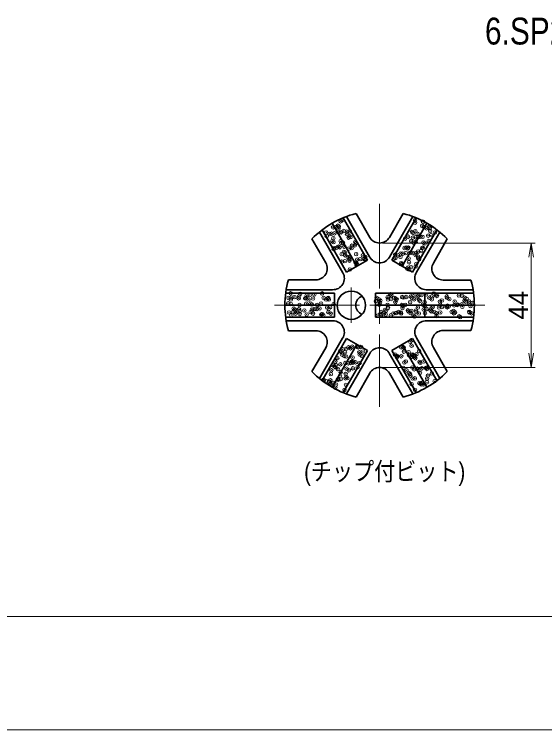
# Model space of a CAD drawing. Units: millimetres at full size, sheet at 1:2.5; details may follow other scales. Extents: x 1766 to 3446, y 896 to 2099.
# Drawn here: x 2539.1 to 2726.6, y 910.8 to 1163.7 of the extents above; entities that cross this region are included whole.
import ezdxf
from ezdxf.enums import TextEntityAlignment as Align

# ---------------------------------------------------------------- set-up
doc = ezdxf.new("R2010")
doc.units = ezdxf.units.MM
doc.header["$LTSCALE"] = 2.5
doc.header["$PDMODE"] = 32
doc.header["$PDSIZE"] = 1.25
doc.linetypes.add('CHAIN', pattern=[18.5, 12, -1.5, 3.5, -1.5])
for name, color, linetype, lineweight in [('1外形線', 7, 'Continuous', 35), ('2細い実線', 3, 'Continuous', 20), ('4中心線', 1, 'CHAIN', 15), ('6寸法線', 4, 'Continuous', 13), ('7 枠・タイトル', 7, 'Continuous', 13), ('DEFPOINTS_8', 7, 'Continuous', 13)]:
    doc.layers.add(name, color=color, linetype=linetype, lineweight=lineweight)
doc.layers.add('9文字', color=7, linetype='Continuous')
doc.styles.add('ＭＳ Ｐゴシック', font='')
doc.styles.get('ＭＳ Ｐゴシック').set_extended_font_data('MS PGothic')

# ---------------------------------------------------------------- blocks, each defined once
blk = doc.blocks.new('open_arrow')
at = {"color": 0, "linetype": 'Continuous', "lineweight": -2}
blk.add_lwpolyline([(7.5, 1.25), (0, 0), (7.5, -1.25)], dxfattribs=at)

msp = doc.modelspace()

# ---------------------------------------------------------------- linework, layer by layer
at = {"layer": '1外形線'}
for p, q in [((2659.924, 1093.284), (2664.8, 1084.838)), ((2676.604, 1093.284), (2671.728, 1084.838)), ((2655.33, 1091.741), (2663.945, 1076.82)), ((2656.505, 1092.207), (2664.708, 1077.999)), ((2680.024, 1092.207), (2671.73, 1077.841)), ((2681.198, 1091.741), (2672.584, 1076.82)), ((2651.514, 1089.85), (2660.264, 1074.695)), ((2685.014, 1089.85), (2676.264, 1074.695)), ((2646.979, 1086.707), (2655.273, 1072.341)), ((2647.969, 1087.491), (2656.584, 1072.57)), ((2688.56, 1087.491), (2679.945, 1072.57)), ((2689.55, 1086.707), (2681.347, 1072.499)), ((2644.336, 1084.284), (2649.212, 1075.838)), ((2692.193, 1084.284), (2687.27, 1075.757)), ((2656.584, 1072.57), (2663.945, 1076.82)), ((2672.584, 1076.82), (2679.945, 1072.57)), ((2635.996, 1069.838), (2645.748, 1069.838)), ((2700.555, 1069.757), (2690.734, 1069.757)), ((2635.035, 1065.088), (2652.264, 1065.088)), ((2635.219, 1066.338), (2651.625, 1066.338)), ((2652.264, 1056.588), (2652.264, 1065.088)), ((2666.764, 1065.088), (2666.764, 1056.588)), ((2701.494, 1065.088), (2666.764, 1065.088)), ((2684.264, 1065.088), (2684.264, 1056.588)), ((2701.31, 1066.338), (2684.721, 1066.338)), ((2634.764, 1060.838), (2652.264, 1060.838)), ((2684.264, 1060.838), (2666.764, 1060.838)), ((2701.764, 1060.838), (2684.264, 1060.838)), ((2635.035, 1056.588), (2652.264, 1056.588)), ((2635.219, 1055.338), (2651.808, 1055.338)), ((2701.494, 1056.588), (2666.764, 1056.588)), ((2701.31, 1055.338), (2684.904, 1055.338)), ((2635.996, 1051.838), (2645.748, 1051.838)), ((2700.555, 1051.92), (2690.734, 1051.92)), ((2646.979, 1034.97), (2655.181, 1049.178)), ((2647.969, 1034.186), (2656.584, 1049.107)), ((2663.945, 1044.857), (2656.584, 1049.107)), ((2679.945, 1049.107), (2672.584, 1044.857)), ((2688.56, 1034.186), (2679.945, 1049.107)), ((2689.55, 1034.97), (2681.256, 1049.336)), ((2644.336, 1037.393), (2649.212, 1045.838)), ((2651.514, 1031.827), (2660.264, 1046.982)), ((2655.33, 1029.936), (2663.945, 1044.857)), ((2681.198, 1029.936), (2672.584, 1044.857)), ((2685.014, 1031.827), (2676.264, 1046.982)), ((2692.193, 1037.393), (2687.27, 1045.92)), ((2656.505, 1029.47), (2664.799, 1043.836)), ((2680.024, 1029.47), (2671.821, 1043.678)), ((2659.924, 1028.393), (2664.8, 1036.838)), ((2676.604, 1028.393), (2671.728, 1036.838))]:
    msp.add_line(p, q, dxfattribs=at)
msp.add_circle((2658.264, 1060.838), 5, dxfattribs=at)
for centre, radius, start, end in [((2668.264, 1060.838), 33.5, 104.41559, 135.58429), ((2668.264, 1060.838), 33.5, 44.41571, 75.58441), ((2668.264, 1086.838), 4, 210, 330), ((2668.262, 1079.843), 4.004, 207.41659, 330), ((2645.748, 1073.838), 4, 270, 30), ((2690.734, 1073.757), 4, 150, 270), ((2684.721, 1070.343), 4.004, 147.41659, 270), ((2651.805, 1070.338), 4.004, 267.41659, 30), ((2668.264, 1060.838), 33.5, 164.41554, 195.58423), ((2668.264, 1060.838), 33.5, 344.56055, 15.43968), ((2663.264, 1060.838), 3.447, 110.16589, 249.83411), ((2651.808, 1051.334), 4.004, 327.41659, 90), ((2684.724, 1051.338), 4.004, 87.41659, 210), ((2645.748, 1047.838), 4, 330, 90), ((2690.734, 1047.92), 4, 90, 210), ((2668.267, 1041.834), 4.004, 27.41659, 150), ((2668.264, 1060.838), 33.5, 224.41559, 255.58429), ((2668.264, 1034.838), 4, 30, 150), ((2668.264, 1060.838), 33.5, 284.41571, 315.58441)]:
    msp.add_arc(centre, radius, start, end, dxfattribs=at)
at = {"layer": '2細い実線'}
for p in [(2654.49, 1090.483), (2655.152, 1091.032), (2680.761, 1090.89), (2680.86, 1090.034), (2683.576, 1090.392), (2683.737, 1090.33), (2651.793, 1088.413), (2652.888, 1088.495), (2653.48, 1088.997), (2653.731, 1087.958), (2653.848, 1088.659), (2655.588, 1087.065), (2657.7, 1086.985), (2680.887, 1087.037), (2683.299, 1088.887), (2684.029, 1088.551), (2684.873, 1088.014), (2685.727, 1088.506), (2686.096, 1088.168), (2686.123, 1087.103), (2649.381, 1086.563), (2649.576, 1085.31), (2650.539, 1086.012), (2651.275, 1086.139), (2651.919, 1084.56), (2652.316, 1086.276), (2653.942, 1086.49), (2654.616, 1086.63), (2656.659, 1086.848), (2656.767, 1086.023), (2657.321, 1084.754), (2657.579, 1085.241), (2657.948, 1084.903), (2678.309, 1085.058), (2679.715, 1086.751), (2680.037, 1084.747), (2680.084, 1086.413), (2681.078, 1084.884), (2681.681, 1086.069), (2681.824, 1084.819), (2682.704, 1085.098), (2683.425, 1085.034), (2685.42, 1085.456), (2686.461, 1085.593), (2687.836, 1086.574), (2651.567, 1083.486), (2651.935, 1083.148), (2654.503, 1083.487), (2654.742, 1082.776), (2655.346, 1082.949), (2658.503, 1081.912), (2659.544, 1082.049), (2659.688, 1083.309), (2659.858, 1082.751), (2677.32, 1084.39), (2679.416, 1083.532), (2680.26, 1082.995), (2681.013, 1083.183), (2683.814, 1082.995), (2684.183, 1082.657), (2685.644, 1083.543), (2652.045, 1080.706), (2652.154, 1081.004), (2653.119, 1081.203), (2653.675, 1081.553), (2654.16, 1081.34), (2655.666, 1079.729), (2655.786, 1081.555), (2656.035, 1079.392), (2657.447, 1080.901), (2658.383, 1081.015), (2677.067, 1081.049), (2677.802, 1081.239), (2678.171, 1080.901), (2678.435, 1081.204), (2679.164, 1079.454), (2681.881, 1079.812), (2682.922, 1079.949), (2683.296, 1081.06), (2683.551, 1081.18), (2654.868, 1078.922), (2656.118, 1078.478), (2656.962, 1077.941), (2657.573, 1077.047), (2657.775, 1077.797), (2659.984, 1078.898), (2660.347, 1076.977), (2661.388, 1077.114), (2662.347, 1078.49), (2662.808, 1077.114), (2663.014, 1077.328), (2663.19, 1077.952), (2673.326, 1077.284), (2673.781, 1078.745), (2673.898, 1077.552), (2674.803, 1078.512), (2675.647, 1077.975), (2675.738, 1079.135), (2676.497, 1079.103), (2677.538, 1079.24), (2678.561, 1077.351), (2679.911, 1079.307), (2681.031, 1078.524), (2681.139, 1079.329), (2681.875, 1077.986), (2681.901, 1077.483), (2682.27, 1077.145), (2654.963, 1076.268), (2656.004, 1076.405), (2657.63, 1076.619), (2659.765, 1075.973), (2659.998, 1076.007), (2660.11, 1075.044), (2660.134, 1075.635), (2675.864, 1075.281), (2675.889, 1075.728), (2676.258, 1075.39), (2678.683, 1076.041), (2679.382, 1074.304), (2681.008, 1074.519), (2681.265, 1075.476), (2657.734, 1073.47), (2677.998, 1073.795), (2678.341, 1074.167), (2678.687, 1073.497), (2636.796, 1065.055), (2640.184, 1064.858), (2642.501, 1064.271), (2643.542, 1064.408), (2645.168, 1064.622), (2647.884, 1064.979), (2647.936, 1065.019), (2672.063, 1064.704), (2672.432, 1064.366), (2680.184, 1064.527), (2682.029, 1064.296), (2683.07, 1064.433), (2684.696, 1064.647), (2687.413, 1065.005), (2688.187, 1064.459), (2696.308, 1064.282), (2636.051, 1063.409), (2636.894, 1062.871), (2637.117, 1063.562), (2638.158, 1063.699), (2639.619, 1063.271), (2639.784, 1063.913), (2641.924, 1063.263), (2642.279, 1063.42), (2643.123, 1062.883), (2644.735, 1063.246), (2648.507, 1063.431), (2649.351, 1062.894), (2649.927, 1063.194), (2650.137, 1063.441), (2650.296, 1062.857), (2666.92, 1062.307), (2667.192, 1063.465), (2668.036, 1062.928), (2668.428, 1061.675), (2668.546, 1062.521), (2671.125, 1063.745), (2671.262, 1062.879), (2672.303, 1063.016), (2673.421, 1063.477), (2673.83, 1061.869), (2673.929, 1063.23), (2674.172, 1062.772), (2674.264, 1062.939), (2676.242, 1063.72), (2676.646, 1063.588), (2677.687, 1063.725), (2679.065, 1061.936), (2679.313, 1063.939), (2679.649, 1063.488), (2680.492, 1062.951), (2681.643, 1063.915), (2682.175, 1062.703), (2682.543, 1062.366), (2684.181, 1061.912), (2685.877, 1063.499), (2686.721, 1062.962), (2686.878, 1063.981), (2688.556, 1064.121), (2689.583, 1062.106), (2690.296, 1062.526), (2691.995, 1063.957), (2692.105, 1063.51), (2692.949, 1062.973), (2694.818, 1062.173), (2697.396, 1064.152), (2698.298, 1062.458), (2698.334, 1063.522), (2698.667, 1062.12), (2699.177, 1062.984), (2699.934, 1062.149), (2635.912, 1061.508), (2636.922, 1061.201), (2637.903, 1059.684), (2638.271, 1059.346), (2639.745, 1059.417), (2639.931, 1060.937), (2642.323, 1061.396), (2643.915, 1061.439), (2644.283, 1061.101), (2644.345, 1059.335), (2644.861, 1059.393), (2645.386, 1059.472), (2646.023, 1059.507), (2646.159, 1060.948), (2647.011, 1059.686), (2647.559, 1061.463), (2649.728, 1060.044), (2650.263, 1059.587), (2650.769, 1060.181), (2652.036, 1061.262), (2668.159, 1061.017), (2670.15, 1059.193), (2671.072, 1060.994), (2671.251, 1059.891), (2676.162, 1060.948), (2676.368, 1059.866), (2676.531, 1060.61), (2677.3, 1061.005), (2681.769, 1060.061), (2683.529, 1061.016), (2683.873, 1059.361), (2684.283, 1060.771), (2684.914, 1059.498), (2686.54, 1059.712), (2687.004, 1060.128), (2689.257, 1060.07), (2689.757, 1061.028), (2690.298, 1060.207), (2691.924, 1060.421), (2692.121, 1060.103), (2692.286, 1060.702), (2692.655, 1060.365), (2694.64, 1060.778), (2695.681, 1060.915), (2695.985, 1061.039), (2697.307, 1061.129), (2697.522, 1060.298), (2700.024, 1061.487), (2700.407, 1060.526), (2701.065, 1061.624), (2636.244, 1058.269), (2637.048, 1057.347), (2637.666, 1058.4), (2638.51, 1057.863), (2638.961, 1058.626), (2640.002, 1058.763), (2640.011, 1057.752), (2641.628, 1058.977), (2642.449, 1057.542), (2643.894, 1058.412), (2644.738, 1057.874), (2647.685, 1057.609), (2648.014, 1057.683), (2648.383, 1057.345), (2650.123, 1058.423), (2650.966, 1057.886), (2667.723, 1057.235), (2668.554, 1057.821), (2668.764, 1057.372), (2668.808, 1058.457), (2669.651, 1057.92), (2670.39, 1057.586), (2670.519, 1058.855), (2672.259, 1057.26), (2673.106, 1057.943), (2673.956, 1058.016), (2674.147, 1058.08), (2675.036, 1058.468), (2675.773, 1058.294), (2675.879, 1057.931), (2678.271, 1059.016), (2678.49, 1058.652), (2679.191, 1058.083), (2679.531, 1058.789), (2680.262, 1057.192), (2680.63, 1056.854), (2681.157, 1059.003), (2681.264, 1058.48), (2682.108, 1057.942), (2684.307, 1058.058), (2686.274, 1058.947), (2686.643, 1058.609), (2687.492, 1058.491), (2688.336, 1057.954), (2688.383, 1057.015), (2689.709, 1058.253), (2693.721, 1058.502), (2694.395, 1058.77), (2694.564, 1057.965), (2694.944, 1058.319), (2696.385, 1056.946), (2696.754, 1056.608), (2699.949, 1058.514), (2700.06, 1058.295), (2700.792, 1057.976), (2679.11, 1047.915), (2679.461, 1048.423), (2679.569, 1046.522), (2654.3, 1044.659), (2654.668, 1044.321), (2655.26, 1045.237), (2656.002, 1044.24), (2656.301, 1045.374), (2657.233, 1045.935), (2657.927, 1045.588), (2658.581, 1046.218), (2660.312, 1046.414), (2660.644, 1045.946), (2660.681, 1046.076), (2661.118, 1044.215), (2661.685, 1046.083), (2662.421, 1044.482), (2675.918, 1045.969), (2676.436, 1046.168), (2676.804, 1045.831), (2676.871, 1044.452), (2678.544, 1044.236), (2682.273, 1044.646), (2653.305, 1042.17), (2654.969, 1043.398), (2655.812, 1042.861), (2656.408, 1042.726), (2658.707, 1042.364), (2661.197, 1043.41), (2662.04, 1042.872), (2673.653, 1043.432), (2674.296, 1042.565), (2674.46, 1042.601), (2674.497, 1042.895), (2675.922, 1042.779), (2678.638, 1043.137), (2679.679, 1043.274), (2679.695, 1042.668), (2679.882, 1043.444), (2680.535, 1042.412), (2680.725, 1042.906), (2680.904, 1042.074), (2681.305, 1043.488), (2651.72, 1039.593), (2652.387, 1039.147), (2652.62, 1040.916), (2652.761, 1039.73), (2654.387, 1039.944), (2656.128, 1040.386), (2657.104, 1040.302), (2658.145, 1040.439), (2658.399, 1040.902), (2658.768, 1040.565), (2658.848, 1040.927), (2659.771, 1040.653), (2660.508, 1038.97), (2661.244, 1040.361), (2676.997, 1040.598), (2677.533, 1040.961), (2682.399, 1040.793), (2682.644, 1040.48), (2683.761, 1040.972), (2651.019, 1036.465), (2651.199, 1037.842), (2652.755, 1038.809), (2653.431, 1038.316), (2654.495, 1037.215), (2656.254, 1036.532), (2656.584, 1038.39), (2657.427, 1037.853), (2658.833, 1038.511), (2676.631, 1038.725), (2677.766, 1037.843), (2678.622, 1036.901), (2678.991, 1036.563), (2679.821, 1038.814), (2680.482, 1038.201), (2681.497, 1038.435), (2681.523, 1038.338), (2682.34, 1037.898), (2682.525, 1036.939), (2683.149, 1038.552), (2684.634, 1038.656), (2684.937, 1038.79), (2685.003, 1038.318), (2686.743, 1036.724), (2648.441, 1034.487), (2649.222, 1034.086), (2650.848, 1034.3), (2653.557, 1034.462), (2653.564, 1034.657), (2654.235, 1035.907), (2654.605, 1034.794), (2656.231, 1035.008), (2656.486, 1035.391), (2656.855, 1035.053), (2679.148, 1035.953), (2679.947, 1034.961), (2680.731, 1034.968), (2685.063, 1034.936), (2685.377, 1035.964), (2687.71, 1033.974), (2650.474, 1033.635), (2650.842, 1033.298), (2651.145, 1032.612), (2651.971, 1033.371), (2652.582, 1031.703), (2652.814, 1032.833), (2656.38, 1032.679), (2679.61, 1032.908), (2682.326, 1033.266), (2682.651, 1033.086), (2682.721, 1033.144), (2683.09, 1032.806), (2683.112, 1033.427), (2683.367, 1033.403), (2683.956, 1032.89), (2684.993, 1033.617), (2655.85, 1030.899), (2680.763, 1030.944)]:
    msp.add_point(p, dxfattribs=at)
at = {"layer": '4中心線'}
for p, q in [((2668.264, 1096.724), (2668.264, 1024.953)), ((2658.264, 1067.098), (2658.264, 1054.579)), ((2631.11, 1060.838), (2705.419, 1060.838))]:
    msp.add_line(p, q, dxfattribs=at)
at = {"layer": '6寸法線'}
for p, q in [((2669.264, 1082.838), (2723.325, 1082.838)), ((2721.825, 1082.838), (2721.825, 1038.838)), ((2669.264, 1038.838), (2723.325, 1038.838))]:
    msp.add_line(p, q, dxfattribs=at)
at = {"layer": '7 枠・タイトル'}
msp.add_line((1805.81, 950.777), (3405.81, 950.777), dxfattribs=at)
at = {"layer": 'DEFPOINTS_8'}
msp.add_line((1765.81, 910.777), (3445.81, 910.777), dxfattribs=at)

# ---------------------------------------------------------------- block references
at = {"layer": '6寸法線', "xscale": 0.667, "yscale": 0.667}
for p, rotation in [((2721.825, 1082.838), 270), ((2721.825, 1038.838), 90)]:
    msp.add_blockref('open_arrow', p, dxfattribs=dict(at, rotation=rotation))

# ---------------------------------------------------------------- texts
at = {"layer": '6寸法線', "style": 'ＭＳ Ｐゴシック'}
msp.add_text('44', height=6.928, rotation=90, dxfattribs=at).set_placement((2717.325, 1060.838), align=Align.MIDDLE_CENTER)
at = {"layer": '9文字', "style": 'ＭＳ Ｐゴシック', "width": 0.85}
msp.add_text('6.SP29ビット', height=9.501, dxfattribs=at).set_placement((2773.214, 1157.77), align=Align.MIDDLE_RIGHT)
msp.add_text('(チップ付ビット)', height=6.433, dxfattribs=at).set_placement((2670.065, 1002.12), align=Align.MIDDLE_CENTER)

doc.saveas('drawing.dxf')
